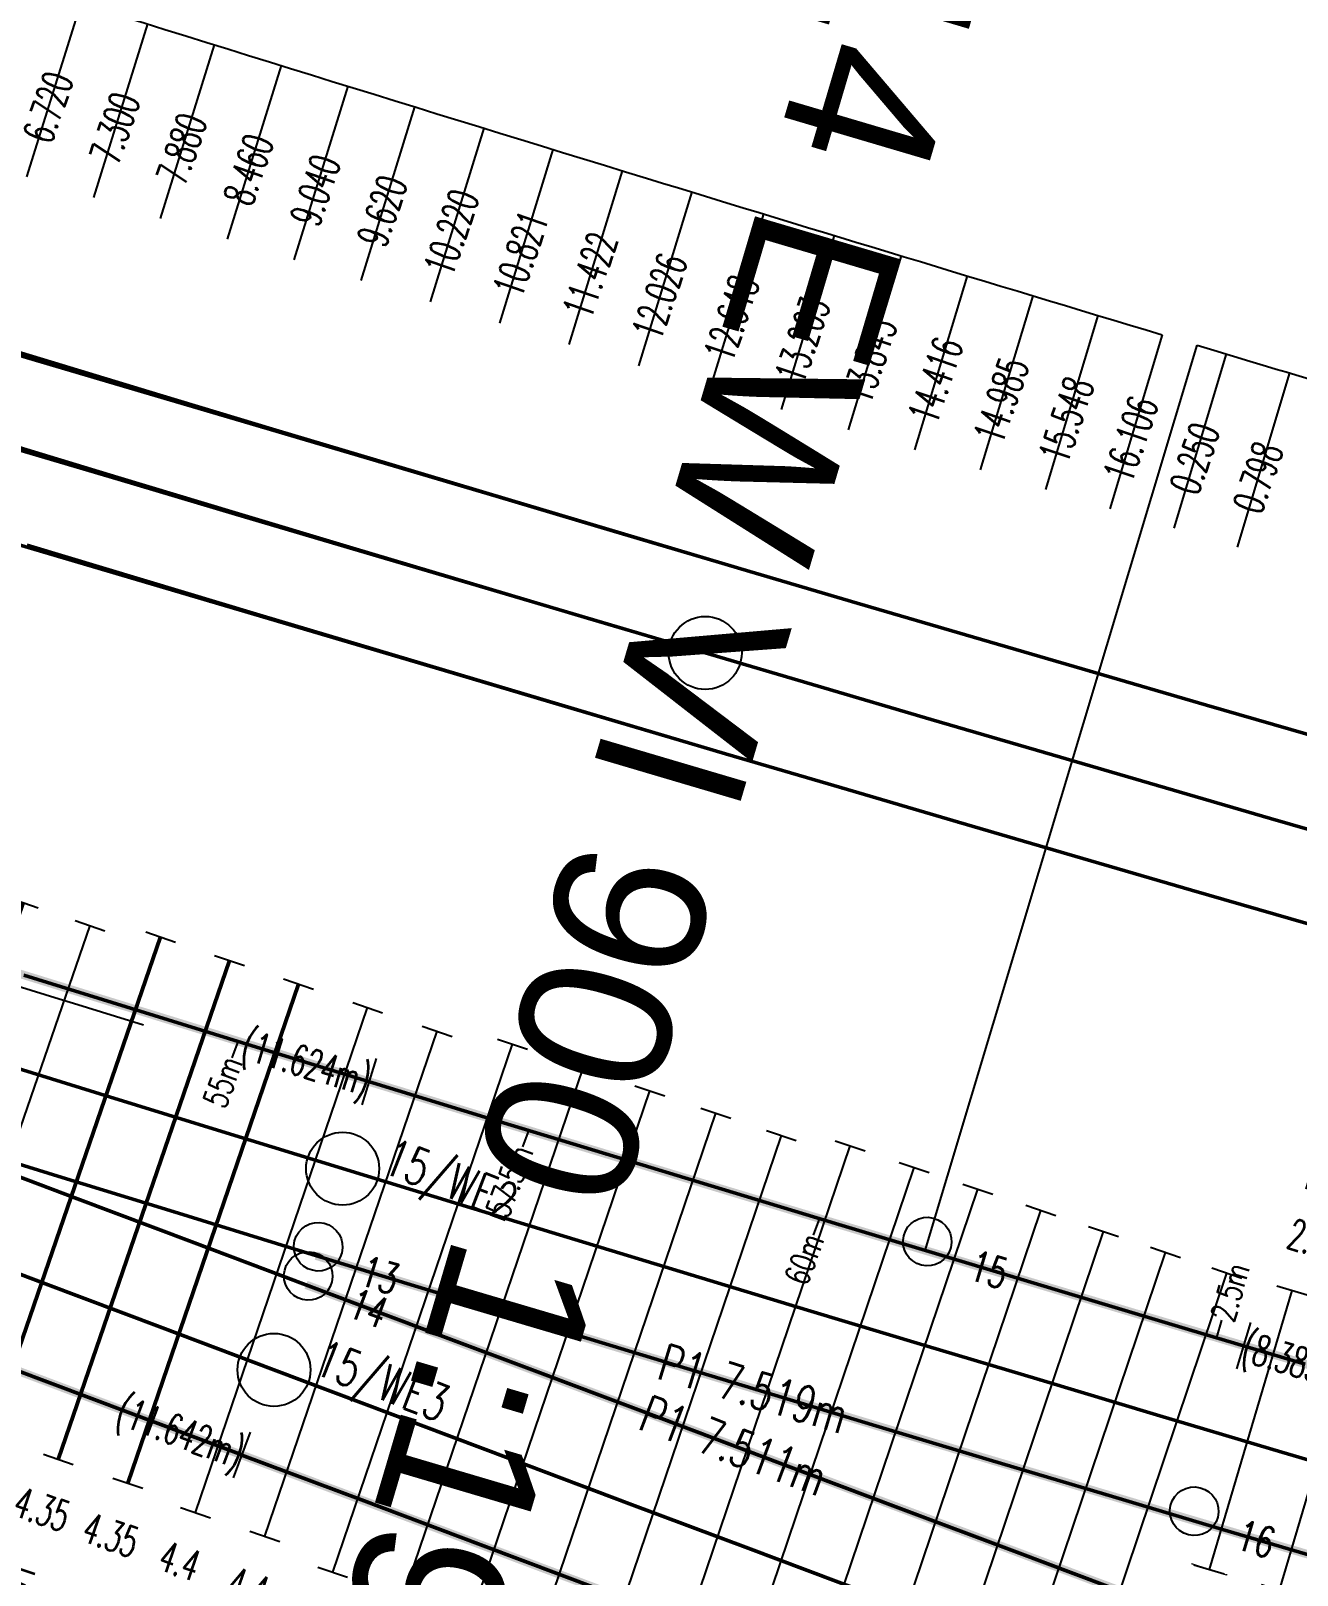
# Model space of a CAD drawing. Header units: millimetres. Extents: x 2688706 to 2690835, y 1254387 to 1255241.
# Drawn here: x 2689272.7 to 2689283.12, y 1254922.53 to 1254935.23 of the extents above; entities that cross this region are included whole.
import ezdxf
from ezdxf.enums import TextEntityAlignment as Align

# ---------------------------------------------------------------- set-up
doc = ezdxf.new("R2010")
doc.units = ezdxf.units.MM
doc.linetypes.add('STRICHPUNKT', pattern=[1, 0.5, -0.25, 0, -0.25])
for name, color, linetype in [('A-GL-0015-_____', 1, 'STRICHPUNKT'), ('A-HS-0015-_____', 1, 'STRICHPUNKT'), ('A-N1-0015-_____', 1, 'STRICHPUNKT'), ('A-SP-0015-_____', 1, 'STRICHPUNKT'), ('BS-TR-B-Gleisstrang-LinieGeometrie', 7, 'Continuous'), ('BS-TR-B-Weiche-Kurzbezeichnung', 7, 'Continuous'), ('BS-TR-B-Weiche-PunktGeometrie', 7, 'Continuous'), ('BS-TR-N-Gleisstrang-LinieGeometrie', 7, 'Continuous'), ('E-HS-0015-_____', 1, 'Continuous'), ('L-GL-0015-_____', 2, 'Continuous'), ('L-HS-0015-_____', 4, 'Continuous'), ('L-N1-0015-_____', 3, 'Continuous'), ('L-ST-0015-_____', 7, 'Continuous'), ('S-ON-0015-_____', 7, 'Continuous'), ('T-DD-0015-_____', 7, 'Continuous'), ('T-MK-0015-_____', 1, 'Continuous'), ('T-SS-0015-_____', 7, 'Continuous'), ('T-ST', 7, 'Continuous'), ('T-WE-0015-_____', 6, 'Continuous')]:
    doc.layers.add(name, color=color, linetype=linetype)
doc.layers.add('L-ST', color=7, linetype='Continuous', plot=False)
doc.layers.add('T-LL-0015-_____', color=2, linetype='Continuous', lineweight=0)
doc.styles.add('R6', font='simplex.shx', dxfattribs={"width": 0.6})
doc.styles.add('R7', font='simplex.shx', dxfattribs={"width": 0.7})
doc.styles.add('Style-Arial', font='arial.ttf')

# ---------------------------------------------------------------- blocks, each defined once
blk = doc.blocks.new('WeiVlpWeiEnd')
at = {"color": 7, "style": 'R7', "width": 0.7}
blk.add_attdef('WEICHENENDE', text='', height=0.3, dxfattribs=at).set_placement((0.3, 0), align=Align.BOTTOM_LEFT)
blk = doc.blocks.new('WeiVlpSchwelleR')
at = {"color": 7}
for p, q in [((-0.4999999999999886, -0.1300000000000048), (-0.4999999999999886, 0.1299999999999719)), ((0.5000000000000153, -0.1300000000000075), (0.5000000000000082, 0.1299999999999692))]:
    blk.add_line(p, q, dxfattribs=at)
at = {"color": 0, "linetype": 'ByBlock', "lineweight": -2}
blk.add_line((0.5000000000000118, -1.201402631621339e-14), (-0.4999999999999868, 4.853087807381139e-15), dxfattribs=at)
at = {"style": 'R6', "width": 0.6}
blk.add_attdef('LAENGE', text='', height=0.25, rotation=90, dxfattribs=at).set_placement((1.229737067022978, 0.007106245459260857, 6e-06), align=Align.MIDDLE)
at = {"style": 'R6', "width": 0.6, "flags": 1}
for tag, p in [('WVP-SKML', (-3, -5.426215032855453e-14, 2e-06)), ('WVP-SKMR', (5, -5.426215032855453e-14, 2e-06))]:
    blk.add_attdef(tag, text='', height=0.25, rotation=180, dxfattribs=at).set_placement(p, align=Align.MIDDLE_CENTER)
for tag, rotation, p in [('VERKLINKS', 180, (-0.8611075787620777, -8.73603956063954e-05, 2e-06)), ('VERKRECHTS', 179.9999999999973, (0.8750000000000082, -5.459328261269093e-14, 2e-06))]:
    blk.add_attdef(tag, text='', height=0.25, rotation=rotation, dxfattribs=at).set_placement(p, align=Align.MIDDLE)
at = {"color": 1, "extrusion": (-1, 1.836970198721029e-16, 1.224646799147353e-16), "style": 'R6', "width": 0.6, "flags": 8}
blk.add_attdef('WVP-ANL', text='', height=0.25, rotation=270, dxfattribs=at).set_placement((1.829950611378862e-14, -6.12323399573665e-17, 0.4999999999999904), align=Align.MIDDLE)
at = {"style": 'R6', "width": 0.6, "flags": 1}
blk.add_attdef('VERSCHIEBUNG', text='', height=0.25, rotation=179.9999999999999, dxfattribs=at).set_placement((1.75503510535756, -5.395683899678261e-14, 2.000000000057511e-06), align=Align.MIDDLE_LEFT)
at = {"color": 1, "extrusion": (1, -1.83697019872103e-16, 3.374459510989179e-32), "style": 'R6', "width": 0.6, "flags": 8}
blk.add_attdef('WVP-ANR', text='', height=0.25, rotation=270, dxfattribs=at).set_placement((-1.90594986648479e-14, -7.137320858570557e-15, 0.5000000000000118), align=Align.MIDDLE)
at = {"style": 'R6', "width": 0.6}
blk.add_attdef('BEZEICHNUNG', text='', height=0.25, rotation=180, dxfattribs=at).set_placement((3.371428571428583, -5.426215032855453e-14, 2.000000000057511e-06), align=Align.MIDDLE_LEFT)
blk = doc.blocks.new('WeiVlpSchwelleL')
at = {"color": 7}
for p, q in [((-0.4999999999999905, -0.1300000000000073), (-0.4999999999999832, 0.1299999999999694)), ((0.5000000000000135, -0.130000000000005), (0.5000000000000135, 0.1299999999999717))]:
    blk.add_line(p, q, dxfattribs=at)
at = {"color": 0, "linetype": 'ByBlock', "lineweight": -2}
blk.add_line((-0.4999999999999868, -1.183033536314004e-14), (0.5000000000000118, 4.669396854307774e-15), dxfattribs=at)
at = {"style": 'R6', "width": 0.6}
blk.add_attdef('LAENGE', text='', height=0.25, rotation=89.99999999999999, dxfattribs=at).set_placement((-1.229737067022953, 0.007106245459261308, 6e-06), align=Align.MIDDLE)
at = {"style": 'R6', "width": 0.6, "flags": 1}
for tag, p in [('WVP-SKML', (-5, 0, 2e-06)), ('WVP-SKMR', (3, 0, 2e-06))]:
    blk.add_attdef(tag, text='', height=0.25, rotation=180, dxfattribs=at).set_placement(p, align=Align.MIDDLE_CENTER)
at = {"style": 'R6', "width": 0.6}
blk.add_attdef('BEZEICHNUNG', text='', height=0.25, rotation=180, dxfattribs=at).set_placement((-2.249999999999987, -5.373479439185756e-14, 2), align=Align.MIDDLE_LEFT)
at = {"style": 'R6', "width": 0.6, "flags": 1}
blk.add_attdef('VERSCHIEBUNG', text='', height=0.25, rotation=180, dxfattribs=at).set_placement((-1.470197398034461, -5.373479439185758e-14, 2), align=Align.MIDDLE_LEFT)
for tag, p in [('VERKLINKS', (-0.8749999999999833, -5.426408495180606e-14, 2e-06)), ('VERKRECHTS', (0.8611075787621026, -8.736039560677224e-05, 2e-06))]:
    blk.add_attdef(tag, text='', height=0.25, rotation=180, dxfattribs=at).set_placement(p, align=Align.MIDDLE)
at = {"color": 1, "extrusion": (-1, -6.123233995736769e-17, 1.224646799147353e-16), "style": 'R6', "width": 0.6, "flags": 8}
blk.add_attdef('WVP-ANL', text='', height=0.25, rotation=270, dxfattribs=at).set_placement((1.179971919316135e-14, -7.187955122291877e-15, 0.4999999999999868), align=Align.MIDDLE)
at = {"color": 1, "extrusion": (1, -1.608122649676636e-16, 1.224646799147353e-16), "style": 'R6', "width": 0.6, "flags": 8}
blk.add_attdef('WVP-ANR', text='', height=0.25, rotation=270, dxfattribs=at).set_placement((-1.65451836612779e-14, -4.265120563609635e-14, 0.50000000000001), align=Align.MIDDLE)
blk = doc.blocks.new('WeiVlpAbstMarkeL')
blk.add_line((0, 0), (-0.1500000000000004, -1.110223024625157e-16))
at = {"style": 'R7', "width": 0.7}
blk.add_attdef('ATTR', text='', height=0.2, dxfattribs=at).set_placement((-0.1500000000000004, -1.110223024625157e-16), align=Align.MIDDLE_RIGHT)
blk = doc.blocks.new('st_Norm_a')
at = {"color": 0, "linetype": 'ByBlock', "lineweight": -2}
blk.add_circle((0, 0, 1), 0.2, dxfattribs=at)
at = {"layer": 'T-ST', "color": 0, "linetype": 'ByBlock', "lineweight": -2, "style": 'R7', "width": 0.7}
blk.add_attdef('WVP-STNR', text='', height=0.25, dxfattribs=at).set_placement((0.55, 0), align=Align.MIDDLE)
blk = doc.blocks.new('st_KlaM_a')
at = {"layer": 'L-ST', "color": 0, "linetype": 'ByBlock', "lineweight": -2}
blk.add_line((0, -0.1999999999999993), (0, 0.1999999999999993), dxfattribs=at)
blk = doc.blocks.new('WeiVlpAbstMarkeR')
blk.add_line((0, 0), (0.1500000000000004, -1.110223024625157e-16))
at = {"style": 'R7', "width": 0.7}
blk.add_attdef('ATTR', text='', height=0.2, dxfattribs=at).set_placement((0.1500000000000004, -1.110223024625157e-16), align=Align.MIDDLE_LEFT)
blk = doc.blocks.new('Weiche-15')
at = {"layer": 'A-GL-0015-_____', "flags": 128}
for points in [[(419.83895, 11.29781, 0.003607865654043509), (432.78582, 12.33291, 0.0005778882366978131), (434.8829730517941, 12.51826663011392, 0.0005640373837236005), (436.9796973297944, 12.7084123597407, 0.0005501865310880182), (439.0759926937243, 12.90323005555154, 0.0005363356787352098), (441.1718597821388, 13.10260263230502, 0.0005224848264887163), (443.2672999924924, 13.30641305438422, 0.000508633974426861), (445.3623154618426, 13.51454433720844, 0.0004947831227551143), (447.4569090472247, 13.72687954839432, 0.0004809322710308942), (449.5510843061102, 13.94330180872595, 0.0004670814196756011), (451.6448454768738, 14.16369429293183, 0.0004532305682466667), (453.7381974592714, 14.38794023027219, 0.0004393797171654458), (455.83114579493, 14.61592290494248, 0.000425528866205388), (457.9236966478476, 14.8475256562992, 0.0004116780155718247), (460.015856784907, 15.08263187891282, 0.0003978271650381603), (462.1076335564003, 15.3211250224532, 0.0003839763143777667), (464.1990348765667, 15.56288859141363, 0.0003701254642280183), (466.2900692041427, 15.80780614467754, 0.0003562746139303033), (468.3807455229255, 16.05576129493524, 0.000342423763905985), (470.4710733223489, 16.30663770795409, 0.0003285729141444139), (472.5610625780725, 16.56031910170869, 0.0003147220642029705), (474.6507237325855, 16.81668924535948, 0.000300871214719114), (476.7400676758116, 17.07563195819287, 0.0002870203650340875), (478.8291057257532, 17.33703110823886, 0.0002731695155693189), (480.9178496091179, 17.6007706109881, 0.0002593186663141821), (483.0063114419746, 17.866734427874, 0.0002454678170420386), (485.0945037104171, 18.13480656467466, 0.0002316169679582705), (487.1824392512395, 18.40487106981224, 0.000217766119052233), (489.2701312326229, 18.67681203255474, 0.0002039152698813173), (491.3575931348325, 18.95051358112658, 0.0001900644212988732), (493.4448387309259, 19.22585988073168, 0.0001762135724302912), (495.5318820674701, 19.50273513149634, 0.0001623627236969281), (497.6187374452692, 19.78102356633557, 0.0001485118746561659), (499.7054194000999, 20.06060944874962, 0.0001346610261611838), (501.7919426834588, 20.34137707055511, 0.0001208101782019989), (503.8783222433009, 20.62321074955477, 0.0001069593294711759), (505.9645732048224, 20.90599482715731, 9.310848082247697e-05), (508.0507108512062, 21.18961366594269, 7.925763224524444e-05), (510.1367506044003, 21.47395164718684, 6.540678372883944e-05), (512.2227, 21.75895, 6.111675872858242e-05), (514.4025847080444, 22.0572749857547, 6.111675872858242e-05)], [(419.91145, 9.54578), (428.2476, 9.630360000000001, 0.006225960442902095), (440.69586, 9.911710000000001)]]:
    blk.add_lwpolyline(points, format="xyb", dxfattribs=at)
at = {"layer": 'A-HS-0015-_____', "flags": 128}
blk.add_lwpolyline([(363.71917, 8.97565, 0.01560596673952086), (419.83895, 11.29781)], format="xyb", dxfattribs=at)
at = {"layer": 'A-N1-0015-_____', "flags": 128}
blk.add_lwpolyline([(363.71917, 8.97565), (419.91145, 9.54578)], dxfattribs=at)
at = {"layer": 'A-SP-0015-_____', "flags": 128}
blk.add_lwpolyline([(419.83895, 11.29781), (391.81536, 9.25952), (419.91145, 9.54578)], dxfattribs=at)
at = {"layer": 'E-HS-0015-_____', "flags": 128}
blk.add_lwpolyline([(410.1605835954777, 11.29792579351249, 0.002151796384180374), (417.8844981862615, 11.80949016851991, 0.002151796384180374)], format="xyb", dxfattribs=at)
at = {"layer": 'L-GL-0015-_____', "lineweight": 70, "const_width": 0.07, "flags": 128}
for points in [[(424.5485231674564, 12.40486162107324, 0.000760682760276793), (427.2760847349842, 12.62188215581204, 0.00151899202084786), (432.7206553971788, 13.08007368657695, 0.0005778882366978685), (434.8160783792172, 13.2652774083366, 0.0002213726297795036), (435.6383876175184, 13.33928205129151, 0.002088862185547946)], [(427.3977477608474, 11.12682420317339, 0.001518876280377457), (432.8509846028209, 11.5857463134231, 0.000577888236697869), (434.9498677243715, 11.77125585189128, 0.0002214802930002519), (435.7739004043367, 11.84541577678645, 0.002088977926238065)], [(419.8933255734192, 10.54978373240294, 0.002088977926238065), (427.3977477608474, 11.12682420317339, 0.002088977926238065)]]:
    blk.add_lwpolyline(points, format="xyb", dxfattribs=at)
blk.add_lwpolyline([(419.9038407637098, 10.29574139868868), (427.4228220703636, 10.37203026572164)], dxfattribs=at)
at = {"layer": 'L-HS-0015-_____', "lineweight": 70, "const_width": 0.07, "flags": 128}
blk.add_lwpolyline([(408.1780549742923, 11.27756294934822, 0.003233817074882811), (419.7845744155159, 12.04583626679289, 0.001328177314789038), (424.5485231674564, 12.40486162107324, 0.001328177314789038)], format="xyb", dxfattribs=at)
at = {"layer": 'L-HS-0015-_____', "flags": 128}
blk.add_lwpolyline([(408.2309136459506, 9.778048667010362, 0.003243974595693131), (419.8933255844832, 10.54978373320716, 0.01560596673952071)], format="xyb", dxfattribs=at)
at = {"layer": 'L-N1-0015-_____', "flags": 128}
blk.add_lwpolyline([(408.2164423991112, 10.17716040447367), (419.9038408499044, 10.29574139956322)], dxfattribs=at)
at = {"layer": 'L-N1-0015-_____', "lineweight": 70, "const_width": 0.07, "flags": 128}
blk.add_lwpolyline([(408.2696587435469, 8.677623135618738), (419.9190591500956, 8.795818600436782), (427.4380405429442, 8.87210746834428)], dxfattribs=at)
at = {"layer": 'T-MK-0015-_____'}
for p, q in [((424.1892538887377, 20.19439574185297), (424.306367295556, 18.69897458045949)), ((424.7306089309804, 20.23695767694581), (424.8486332411076, 18.74160813178286)), ((422.5344095259734, 20.0662962161926), (422.6487384260799, 18.57065959501737)), ((423.0911566716378, 20.10903026360634), (423.2064223742772, 18.61346554825798)), ((423.642443291057, 20.15169084575481), (423.7586366081539, 18.65619791261805)), ((424.5485231674564, 12.40486162107324), (423.9421744827053, 20.17508035640094)), ((420.8318944965119, 19.93779296387008), (420.9433586843257, 18.44194011855574)), ((421.4050256617462, 19.98068588839981), (421.5174542204265, 18.48490521624461)), ((421.9722013031468, 20.02349893257013), (422.0855842117177, 18.52779029916455)), ((419.608720316245, 19.84749363058211), (419.7181263477138, 18.35148884440052)), ((420.2236449391182, 19.89267818503864), (420.3340856646107, 18.39674942799415)), ((417.8233609065603, 19.71872836222126), (417.929762844757, 18.22250691218521)), ((418.4176370614712, 19.76118917282537), (418.5250389525336, 18.26503916905027)), ((419.0118847056291, 19.80404714928851), (419.1202865015838, 18.30796926006155)), ((415.5092736312677, 19.55719067755178), (415.61178179351, 18.06069741773612)), ((416.0828898785524, 19.5966686253466), (416.1863632304721, 18.10024179270743)), ((416.6564805439646, 19.63651653700109), (416.7609190425166, 18.14015675405442)), ((417.2300453888886, 19.6767343959389), (417.3354489906264, 18.18044228517285)), ((414.3619653455925, 19.47934473908006), (414.4625430009507, 17.98272049256972)), ((414.9356320407355, 19.51808271004002), (415.0371749706568, 18.0215236455915))]:
    blk.add_line(p, q, dxfattribs=at)
at = {"layer": 'T-MK-0015-_____', "flags": 128}
for points in [[(423.9421744827053, 20.17508035640094, 0.0007606827602766567), (426.6460962123812, 20.39021996925237, 0.001518992020847874), (432.0434786573898, 20.84444034364731, 0.0005778882366978919), (434.1209231077818, 21.02805507299593, 0.0001276582285199055), (434.5911656542124, 21.0702862294673, 0.0001276582285199055)], [(407.7135926794488, 19.05750141158069, 0.003233817074882756), (419.2195185428401, 19.8191161125344, 0.001243865240838906), (423.642443291057, 20.15169084575486, 0.001243865240838906)]]:
    blk.add_lwpolyline(points, format="xyb", dxfattribs=at)
at = {"layer": 'L-ST-0015-_____', "color": 7}
for p, rotation in [((427.2760847349842, 12.62188215581204), 4.636366851399973), ((419.7845744155159, 12.04583626679289), 4.157635598470189), ((419.9190591500956, 8.795818600436782), 0.5813128061170373)]:
    blk.add_blockref('st_KlaM_a', p, dxfattribs=dict(at, rotation=rotation))
for p, rotation, values in [((424.5485231674564, 12.40486162107324), 4.462031238162514, {'WVP-STNR': '15'}), ((427.3977477608474, 11.12682420317337), 4.636393377099913, {'WVP-STNR': '16'}), ((419.8933255844832, 10.54978373320716), 4.157636446279811, {'WVP-STNR': '13'}), ((419.9038408499044, 10.29574139956322), 0.5813062209894619, {'WVP-STNR': '14'})]:
    blk.add_blockref('st_Norm_a', p, dxfattribs=dict(at, rotation=rotation)).add_auto_attribs(values)
at = {"layer": 'S-ON-0015-_____'}
ref = blk.add_blockref('WeiVlpSchwelleL', (428.1759249564896, 12.04312538406841), dxfattribs=dict(at, xscale=2.4, rotation=274.690492660895))
ref.add_attrib('BEZEICHNUNG', '6041L', dxfattribs={"layer": 'T-SS-0015-_____', "height": 0.25, "rotation": 274.690492660895, "style": 'R6', "width": 0.6}).set_placement((427.9592261590603, 14.68425045327533), align=Align.MIDDLE_LEFT)
ref.add_attrib('LAENGE', '2.4', dxfattribs={"layer": 'T-SS-0015-_____', "height": 0.25, "rotation": 4.690492660894965, "style": 'R6', "oblique": 359.9999999999999, "width": 0.6}).set_placement((428.0471064779547, 13.68808980454257), align=Align.MIDDLE)
ref.add_attrib('WVP-SKML', '3.586', dxfattribs={"layer": 'T-MK-0015-_____', "height": 0.25, "rotation": 94.69049266089502, "style": 'R6', "width": 0.6}).set_placement((427.5590414553176, 19.56170185543866), align=Align.MIDDLE_CENTER)
ref.add_attrib('WVP-ANR', 'Z', dxfattribs={"layer": 'T-SS-0015-_____', "color": 1, "extrusion": (0.08177313110535894, -0.9966509695120082, 2.939152317953649e-16), "height": 0.3, "rotation": 270, "style": 'R6', "width": 0.6}).set_placement((427.726754800536, -7.115832796482108e-15, 24.21049345763893), align=Align.MIDDLE)
for p, xscale, rotation in [((426.50510737007, 10.70825430976424), 4.799999999999998, 272.5794896074056), ((427.0385627255209, 10.73236616692611), 4.799999999999998, 272.5964561166841), ((425.9671493974929, 10.68409923605691), 4.8, 272.5623796259504)]:
    blk.add_blockref('WeiVlpSchwelleR', p, dxfattribs=dict(at, xscale=xscale, rotation=rotation))
ref = blk.add_blockref('WeiVlpSchwelleL', (427.5779845095284, 11.994266268071), dxfattribs=dict(at, xscale=2.4, rotation=274.6522955769827))
ref.add_attrib('BEZEICHNUNG', '6041L', dxfattribs={"layer": 'T-SS-0015-_____', "height": 0.25, "rotation": 274.6522955769827, "style": 'R6', "width": 0.6}).set_placement((427.3630465054483, 14.63553521583116), align=Align.MIDDLE_LEFT)
ref.add_attrib('LAENGE', '2.4', dxfattribs={"layer": 'T-SS-0015-_____', "height": 0.25, "rotation": 4.652295576982604, "style": 'R6', "oblique": 359.9999999999999, "width": 0.6}).set_placement((427.4502626995448, 13.63931620174841), align=Align.MIDDLE)
ref.add_attrib('WVP-SKML', '2.986', dxfattribs={"layer": 'T-MK-0015-_____', "height": 0.25, "rotation": 94.65229557698262, "style": 'R6', "width": 0.6}).set_placement((426.9661135159426, 19.51325232318968), align=Align.MIDDLE_CENTER)
ref.add_attrib('WVP-ANR', 'Z', dxfattribs={"layer": 'T-SS-0015-_____', "color": 1, "extrusion": (0.08110868078494066, -0.996705263305721, 2.939152317953649e-16), "height": 0.3, "rotation": 270, "style": 'R6', "width": 0.6}).set_placement((427.1420667482856, -7.032080028692372e-15, 23.92553793737502), align=Align.MIDDLE)
ref = blk.add_blockref('WeiVlpSchwelleR', (424.3237608496495, 10.6113057395446), dxfattribs=dict(at, xscale=4.8, rotation=272.5101091053577))
ref.add_attrib('WVP-SKML', '16.106', dxfattribs={"layer": 'T-MK-0015-_____', "height": 0.25, "rotation": 92.51010910535769, "style": 'R6', "width": 0.6}).set_placement((423.7121592813152, 19.25439508587275), align=Align.MIDDLE_CENTER)
ref = blk.add_blockref('WeiVlpSchwelleR', (424.8767260425591, 10.63563150826189), dxfattribs=dict(at, xscale=4.8, rotation=272.5276973221374))
ref.add_attrib('WVP-SKML', '0.250', dxfattribs={"layer": 'T-MK-0015-_____', "height": 0.25, "rotation": 92.52769732213739, "style": 'R6', "width": 0.6}).set_placement((424.2595219328286, 19.29714304501688), align=Align.MIDDLE_CENTER)
ref = blk.add_blockref('WeiVlpSchwelleR', (425.4241891679332, 10.65988277719862), dxfattribs=dict(at, xscale=4.800000000000001, rotation=272.5451102622753))
ref.add_attrib('WVP-SKML', '0.798', dxfattribs={"layer": 'T-MK-0015-_____', "height": 0.25, "rotation": 92.54511026227536, "style": 'R6', "width": 0.6}).set_placement((424.8014235170567, 19.33974794984804), align=Align.MIDDLE_CENTER)
ref = blk.add_blockref('WeiVlpSchwelleR', (422.634848406362, 10.5380609476772), dxfattribs=dict(at, xscale=4.6, rotation=272.4563865568572))
ref.add_attrib('WVP-SKML', '14.416', dxfattribs={"layer": 'T-MK-0015-_____', "height": 0.25, "rotation": 92.45638655685725, "style": 'R6', "width": 0.6}).set_placement((422.0402310482894, 19.12607375252678), align=Align.MIDDLE_CENTER)
ref = blk.add_blockref('WeiVlpSchwelleR', (423.203321714368, 10.56253737297743), dxfattribs=dict(at, xscale=4.6, rotation=272.4744699425148))
ref.add_attrib('WVP-SKML', '14.985', dxfattribs={"layer": 'T-MK-0015-_____', "height": 0.25, "rotation": 92.4744699425148, "style": 'R6', "width": 0.6}).set_placement((422.6030068660373, 19.16891424348747), align=Align.MIDDLE_CENTER)
ref = blk.add_blockref('WeiVlpSchwelleR', (423.766292472506, 10.58695402505123), dxfattribs=dict(at, xscale=4.8, rotation=272.4923772937767))
ref.add_attrib('WVP-SKML', '15.548', dxfattribs={"layer": 'T-MK-0015-_____', "height": 0.25, "rotation": 92.4923772937767, "style": 'R6', "width": 0.6}).set_placement((423.1603160932215, 19.21169143439732), align=Align.MIDDLE_CENTER)
ref = blk.add_blockref('WeiVlpSchwelleR', (420.8669374078794, 10.46308961387558), dxfattribs=dict(at, xscale=4.6, rotation=272.4003810101283))
ref.add_attrib('WVP-SKML', '12.648', dxfattribs={"layer": 'T-MK-0015-_____', "height": 0.25, "rotation": 92.40038101012836, "style": 'R6', "width": 0.6}).set_placement((420.2899093744138, 18.99512093081195), align=Align.MIDDLE_CENTER)
ref = blk.add_blockref('WeiVlpSchwelleR', (421.4818930167768, 10.48897098870998), dxfattribs=dict(at, xscale=4.6, rotation=272.4196724789044))
ref.add_attrib('WVP-SKML', '13.263', dxfattribs={"layer": 'T-MK-0015-_____', "height": 0.25, "rotation": 92.41967247890437, "style": 'R6', "width": 0.6}).set_placement((420.8987730092002, 19.04028125668148), align=Align.MIDDLE_CENTER)
ref = blk.add_blockref('WeiVlpSchwelleR', (422.0613719271918, 10.5135512546351), dxfattribs=dict(at, xscale=4.6, rotation=272.4381378426622))
ref.add_attrib('WVP-SKML', '13.843', dxfattribs={"layer": 'T-MK-0015-_____', "height": 0.25, "rotation": 92.43813784266219, "style": 'R6', "width": 0.6}).set_placement((421.4724827969544, 19.08321748510669), align=Align.MIDDLE_CENTER)
ref = blk.add_blockref('WeiVlpSchwelleR', (419.6420976215924, 10.41216179879463), dxfattribs=dict(at, xscale=4.4, rotation=272.3695437091267))
ref.add_attrib('LAENGE', '4.4', dxfattribs={"layer": 'T-SS-0015-_____', "height": 0.25, "rotation": 2.369543709126675, "style": 'R6', "oblique": 359.9999999999999, "width": 0.6}).set_placement((419.7564299184342, 7.795168175864259), align=Align.MIDDLE)
ref.add_attrib('WVP-SKML', '11.422', dxfattribs={"layer": 'T-MK-0015-_____', "height": 0.25, "rotation": 92.36954370912669, "style": 'R6', "width": 0.6}).set_placement((419.0769257832019, 18.90640041575233), align=Align.MIDDLE_CENTER)
ref = blk.add_blockref('WeiVlpSchwelleR', (420.2449787365731, 10.43713472856689), dxfattribs=dict(at, xscale=4.4, rotation=272.3712025391939))
ref.add_attrib('LAENGE', '4.4', dxfattribs={"layer": 'T-SS-0015-_____', "height": 0.25, "rotation": 2.371202539193891, "style": 'R6', "width": 0.6}).set_placement((420.3602230383073, 7.801298029158223), align=Align.MIDDLE)
ref.add_attrib('WVP-SKML', '12.026', dxfattribs={"layer": 'T-MK-0015-_____', "height": 0.25, "rotation": 92.37120253919392, "style": 'R6', "width": 0.6}).set_placement((419.6743639351263, 18.94989075887315), align=Align.MIDDLE_CENTER)
at = {"layer": 'S-ON-0015-_____', "color": 6, "lineweight": 50}
ref = blk.add_blockref('WeiVlpSchwelleR', (417.8365881843657, 10.37373616833407), dxfattribs=dict(at, xscale=4.329999999999998, rotation=272.2060780107318))
ref.add_attrib('WVP-SKML', '9.620', dxfattribs={"layer": 'T-MK-0015-_____', "height": 0.25, "rotation": 92.20607801073179, "style": 'R6', "width": 0.6}).set_placement((417.2932875499313, 18.77895912947927), align=Align.MIDDLE_CENTER)
ref = blk.add_blockref('WeiVlpSchwelleR', (418.4376847632902, 10.38798206873015), dxfattribs=dict(at, xscale=4.35, rotation=272.2616031536541))
ref.add_attrib('BEZEICHNUNG', 'L6892', dxfattribs={"layer": 'T-SS-0015-_____', "height": 0.25, "rotation": 272.2616031536541, "style": 'R6', "width": 0.6}).set_placement((418.5603126567964, 7.282923021671992), align=Align.MIDDLE_LEFT)
ref.add_attrib('LAENGE', '4.35', dxfattribs={"layer": 'T-SS-0015-_____', "height": 0.25, "rotation": 2.261603153654066, "style": 'R6', "width": 0.6}).set_placement((418.5465061365689, 7.782777586274617), align=Align.MIDDLE)
ref.add_attrib('WVP-SKML', '10.220', dxfattribs={"layer": 'T-MK-0015-_____', "height": 0.25, "rotation": 92.26160315365408, "style": 'R6', "width": 0.6}).set_placement((417.8872020694783, 18.82099549219963), align=Align.MIDDLE_CENTER)
ref = blk.add_blockref('WeiVlpSchwelleR', (419.0393813517764, 10.41246108812234), dxfattribs=dict(at, xscale=4.35, rotation=272.3160856758569))
ref.add_attrib('LAENGE', '4.35', dxfattribs={"layer": 'T-SS-0015-_____', "height": 0.25, "rotation": 2.316085675856927, "style": 'R6', "oblique": 359.9999999999999, "width": 0.6}).set_placement((419.1514762394733, 7.788972638750339), align=Align.MIDDLE)
ref.add_attrib('WVP-SKML', '10.821', dxfattribs={"layer": 'T-MK-0015-_____', "height": 0.25, "rotation": 92.31608567585694, "style": 'R6', "width": 0.6}).set_placement((418.4820781961086, 18.86349917056031), align=Align.MIDDLE_CENTER)
ref = blk.add_blockref('WeiVlpSchwelleR', (416.0993031915273, 10.28962627407123), dxfattribs=dict(at, xscale=4.16, rotation=272.2036361698007))
ref.add_attrib('WVP-SKML', '7.880', dxfattribs={"layer": 'T-MK-0015-_____', "height": 0.25, "rotation": 92.20363616980069, "style": 'R6', "width": 0.6}).set_placement((415.5707785286131, 18.65929472166238), align=Align.MIDDLE_CENTER)
ref = blk.add_blockref('WeiVlpSchwelleR', (416.6786036698889, 10.31248001755588), dxfattribs=dict(at, xscale=4.16, rotation=272.204252851064))
ref.add_attrib('WVP-SKML', '8.460', dxfattribs={"layer": 'T-MK-0015-_____', "height": 0.25, "rotation": 92.20425285106404, "style": 'R6', "width": 0.6}).set_placement((416.1449738897042, 18.6988125257631), align=Align.MIDDLE_CENTER)
at = {"layer": 'S-ON-0015-_____'}
ref = blk.add_blockref('WeiVlpSchwelleR', (417.2586607001998, 10.31553516721635), dxfattribs=dict(at, xscale=4.2, rotation=272.2050675969747))
ref.add_attrib('WVP-SKML', '9.040', dxfattribs={"layer": 'T-MK-0015-_____', "height": 0.25, "rotation": 92.20506759697473, "style": 'R6', "width": 0.6}).set_placement((416.7191436430958, 18.73870066723309), align=Align.MIDDLE_CENTER)
at = {"layer": 'S-ON-0015-_____', "color": 6, "lineweight": 50}
ref = blk.add_blockref('WeiVlpSchwelleR', (414.9402793949887, 10.25447121860948), dxfattribs=dict(at, xscale=4.14, rotation=272.2030063874595))
ref.add_attrib('WVP-SKML', '6.720', dxfattribs={"layer": 'T-MK-0015-_____', "height": 0.25, "rotation": 92.20300638745944, "style": 'R6', "width": 0.6}).set_placement((414.4223119388075, 18.58137019117385), align=Align.MIDDLE_CENTER)
ref = blk.add_blockref('WeiVlpSchwelleR', (415.5197976410199, 10.27195543914873), dxfattribs=dict(at, xscale=4.149999999999998, rotation=272.2032199108476))
ref.add_attrib('WVP-SKML', '7.300', dxfattribs={"layer": 'T-MK-0015-_____', "height": 0.25, "rotation": 92.20321991084761, "style": 'R6', "width": 0.6}).set_placement((414.9965577986883, 18.62014727137091), align=Align.MIDDLE_CENTER)
at = {"layer": 'T-DD-0015-_____'}
for name, p, rotation, values in [('WeiVlpAbstMarkeR', (427.0446593643843, 12.60314433616736), 94.81630726999273, {'ATTR': '2.5m'}), ('WeiVlpAbstMarkeL', (423.6436302428806, 12.33821811966982), 90.58131, {'ATTR': '60m'}), ('WeiVlpAbstMarkeL', (421.1507488441549, 12.14970205564043), 90.58131, {'ATTR': '57.5m'}), ('WeiVlpAbstMarkeL', (418.65735297661, 11.96811714988678), 90.58131, {'ATTR': '55m'})]:
    blk.add_blockref(name, p, dxfattribs=dict(at, rotation=rotation)).add_auto_attribs(values)
at = {"layer": 'T-WE-0015-_____'}
for p, values in [((419.83895, 11.29781), {'WEICHENENDE': '15/WE2'}), ((419.91145, 9.54578), {'WEICHENENDE': '15/WE3'})]:
    blk.add_blockref('WeiVlpWeiEnd', p, dxfattribs=at).add_auto_attribs(values)
at = {"layer": 'T-LL-0015-_____', "color": 1, "style": 'R6', "width": 0.6}
blk.add_text('(8.385m)', height=0.25, rotation=4.636366851399973, dxfattribs=at).set_placement((427.2760847349842, 12.62188215581204), align=Align.MIDDLE_LEFT)
for s, rotation, p in [('(11.624m)', 4.157635598470189, (419.7845744155159, 12.04583626679289)), ('(11.642m)', 0.5813128061170373, (419.9190591500956, 8.795818600436782))]:
    blk.add_text(s, height=0.25, rotation=rotation, dxfattribs=at).set_placement(p, align=Align.MIDDLE_RIGHT)
at = {"layer": 'T-LL-0015-_____', "style": 'R7', "width": 0.7}
for s, rotation, p in [('P1 7.519m', 4.397014487961077, (423.6461393795355, 10.83046568163877)), ('P1 7.511m', 0.5813128061170774, (423.6633314170367, 10.33388583220516))]:
    blk.add_text(s, height=0.3, rotation=rotation, dxfattribs=at).set_placement(p, align=Align.MIDDLE_CENTER)

msp = doc.modelspace()

# ---------------------------------------------------------------- linework, layer by layer
at = {"layer": 'BS-TR-B-Gleisstrang-LinieGeometrie', "lineweight": 50}
for points in [[(2689259.9370874, 1254935.74346329, 454.127148684938), (2689260.89781345, 1254935.4368742, 454.134238531714), (2689261.85889546, 1254935.1314028, 454.141328378489), (2689262.82033214, 1254934.82704951, 454.1484182252649), (2689263.78212218, 1254934.52381472, 454.15550807204), (2689264.74426427, 1254934.22169885, 454.162597918816), (2689265.70675713, 1254933.92070231, 454.169687765591), (2689266.66959944, 1254933.62082551, 454.176777612366), (2689267.6327899, 1254933.32206885, 454.183867459142), (2689268.59632722, 1254933.02443274, 454.190957305917), (2689269.56021008, 1254932.72791758, 454.1980471526931), (2689270.52443719, 1254932.43252376, 454.205136999468), (2689271.48900723, 1254932.1382517, 454.212226846244), (2689272.4539189, 1254931.84510179, 454.219316693019), (2689273.41917091, 1254931.55307442, 454.226406539795), (2689274.38476193, 1254931.26216999, 454.23349638657), (2689275.35069067, 1254930.9723889, 454.2405862333461), (2689276.31695582, 1254930.68373153, 454.247676080121), (2689277.28355607, 1254930.39619828, 454.254765926897), (2689278.25049011, 1254930.10978953, 454.261855773672)], [(2689278.25044, 1254930.10962, 454.26185), (2689277.28467633, 1254930.39517701, 454.254815004513), (2689276.31892483, 1254930.68077516, 454.247870371212), (2689275.35318549, 1254930.96641443, 454.241016099931), (2689274.38745832, 1254931.25209484, 454.234252190504), (2689273.42174331, 1254931.53781638, 454.22757864277), (2689272.45604048, 1254931.82357905, 454.220995456564), (2689271.49034982, 1254932.10938286, 454.2145026317299), (2689270.52467133, 1254932.39522779, 454.208100168109), (2689269.55900502, 1254932.68111385, 454.201788065549), (2689268.59335088, 1254932.96704104, 454.195566323895), (2689267.62770893, 1254933.25300936, 454.189434942998), (2689266.66207915, 1254933.53901881, 454.1833939227089), (2689265.69646156, 1254933.82506938, 454.177443262883), (2689264.73085615, 1254934.11116108, 454.171582963378), (2689263.76526293, 1254934.39729391, 454.165813024049), (2689262.79968189, 1254934.68346786, 454.160133444759), (2689261.83411305, 1254934.96968294, 454.154544225369), (2689260.86855639, 1254935.25593915, 454.149045365745), (2689259.90301193, 1254935.54223647, 454.143636865755)], [(2689259.96613521, 1254930.71085288, 454.46115771747), (2689260.91994039, 1254930.40024934, 454.468100265119), (2689261.87409117, 1254930.09070906, 454.475042812767), (2689262.82858635, 1254929.78223244, 454.481985360415), (2689263.78342476, 1254929.47481985, 454.488927908063), (2689264.7386052, 1254929.16847167, 454.495870455711), (2689265.6941265, 1254928.8631883, 454.502813003359), (2689266.64998746, 1254928.55897009, 454.509755551007), (2689267.60618689, 1254928.25581745, 454.516698098656), (2689268.56272361, 1254927.95373073, 454.523640646304), (2689269.51959644, 1254927.65271032, 454.5305831939521), (2689270.47680417, 1254927.35275658, 454.5375257416001), (2689271.43434563, 1254927.05386991, 454.544468289248), (2689272.39221961, 1254926.75605065, 454.551410836896), (2689273.35042495, 1254926.45929919, 454.558353384544), (2689274.30896043, 1254926.16361589, 454.565295932192), (2689275.26782487, 1254925.86900111, 454.572238479841)], [(2689278.25049011, 1254930.10978953, 454.261855773672), (2689279.18011675, 1254929.83558425, 454.268669774008), (2689280.11004936, 1254929.56241837, 454.275483774344), (2689281.04028675, 1254929.29029224, 454.2822977746799), (2689281.97082777, 1254929.0192062, 454.289111775016), (2689282.90167126, 1254928.74916059, 454.295925775352), (2689283.83281606, 1254928.48015573, 454.302739775688), (2689284.76426099, 1254928.21219198, 454.309553776024), (2689285.6960049, 1254927.94526966, 454.3163677763599), (2689286.62804662, 1254927.67938911, 454.323181776697), (2689287.56038499, 1254927.41455065, 454.329995777033), (2689288.49301884, 1254927.15075463, 454.336809777369), (2689289.425947, 1254926.88800137, 454.343623777705), (2689290.35916832, 1254926.6262912, 454.350437778041)], [(2689260.61588141, 1254929.51438081, 454.538098493499), (2689261.55503071, 1254929.161024, 454.548494610504), (2689262.49418001, 1254928.80766719, 454.558973270611), (2689263.43332931, 1254928.45431038, 454.569534474036), (2689264.37247862, 1254928.10095358, 454.580178220992), (2689265.31162792, 1254927.74759677, 454.5909045116929), (2689266.25077722, 1254927.39423996, 454.6017133463581), (2689267.18992653, 1254927.04088315, 454.612604725209), (2689268.12907583, 1254926.68752634, 454.623578648463), (2689269.06822513, 1254926.33416953, 454.634635116345), (2689270.00737443, 1254925.98081272, 454.645774129079), (2689270.94652374, 1254925.62745591, 454.656995686891), (2689271.88567304, 1254925.2740991, 454.66829979001), (2689272.82482234, 1254924.92074229, 454.679686438663), (2689273.76397164, 1254924.56738548, 454.691155633083), (2689274.70312095, 1254924.21402867, 454.702707373502)], [(2689275.26782487, 1254925.86900111, 454.572238479841), (2689276.22312793, 1254925.57664309, 454.579152882898), (2689277.17875493, 1254925.28534568, 454.586067285954), (2689278.13470469, 1254924.99510923, 454.592981689011), (2689279.09097604, 1254924.70593411, 454.599896092068), (2689280.0475678, 1254924.41782066, 454.606810495125), (2689281.00447879, 1254924.13076926, 454.613724898182), (2689281.96170782, 1254923.84478023, 454.620639301239), (2689282.91925372, 1254923.55985395, 454.627553704296), (2689283.87711532, 1254923.27599076, 454.634457702946)], [(2689274.70311217, 1254924.21400918, 454.70271), (2689275.67836215, 1254923.84716578, 454.714793426588), (2689276.65361213, 1254923.48032237, 454.726965861967), (2689277.62886211, 1254923.11347896, 454.739227306403), (2689278.60411209, 1254922.74663556, 454.7515777601629), (2689279.57936207, 1254922.37979215, 454.7640172235201), (2689280.55461205, 1254922.01294874, 454.776545696746), (2689281.52986203, 1254921.64610534, 454.789163180115), (2689282.50511201, 1254921.27926193, 454.801869673902), (2689282.5051, 1254921.27923, 454.80187), (2689283.47659605, 1254920.91494949, 454.814602870335), (2689284.44884592, 1254920.5526857, 454.827204100322), (2689285.42184544, 1254920.19244021, 454.839576236873), (2689286.3955904, 1254919.83421456, 454.851719281798), (2689287.37007661, 1254919.47801029, 454.863633236871), (2689288.34529989, 1254919.12382894, 454.875318103836), (2689289.32125602, 1254918.77167203, 454.8867738844), (2689290.29794081, 1254918.42154108, 454.89800058024), (2689291.27535006, 1254918.0734376, 454.908998192997), (2689292.25347954, 1254917.72736308, 454.919766724279), (2689293.23232506, 1254917.38331901, 454.93030617566), (2689294.2118824, 1254917.04130689, 454.940616548683)]]:
    msp.add_polyline3d(points, dxfattribs=at)
at = {"layer": 'BS-TR-B-Weiche-PunktGeometrie', "lineweight": 25}
for centre in [(2689278.25044, 1254930.10962, 454.261855773672), (2689275.2678, 1254925.86892, 454.572238479841), (2689274.70312, 1254924.21403, 454.702710026786)]:
    msp.add_circle(centre, 0.3, dxfattribs=at)
at = {"layer": 'BS-TR-N-Gleisstrang-LinieGeometrie', "color": 1, "lineweight": 50, "true_color": 0xff0000}
for points in [[(2689278.46240187, 1254930.82653852, 454.202042308187), (2689277.49666869, 1254931.11208631, 454.195007258955), (2689276.53094766, 1254931.39767525, 454.188062574247), (2689275.56523881, 1254931.68330532, 454.181208253895), (2689274.59954212, 1254931.96897654, 454.174444297736), (2689273.6338576, 1254932.25468889, 454.167770705605), (2689272.66818526, 1254932.54044238, 454.161187477339), (2689271.70252509, 1254932.826237, 454.154694612782), (2689270.73687709, 1254933.11207277, 454.148292111776), (2689269.77124127, 1254933.39794967, 454.141979974166), (2689268.80561764, 1254933.6838677, 454.1357581998), (2689267.84000618, 1254933.96982687, 454.129626788528), (2689266.8744069, 1254934.25582718, 454.1235857402), (2689265.90881981, 1254934.54186862, 454.117635054673), (2689264.94324491, 1254934.82795119, 454.111774731802), (2689263.97768219, 1254935.1140749, 454.106004771444), (2689263.01213167, 1254935.40023974, 454.100325173463), (2689262.04659333, 1254935.68644571, 454.094735937717), (2689261.08106719, 1254935.97269282, 454.089237064076), (2689260.11555325, 1254936.25898105, 454.083828552404)], [(2689263.27511368, 1254935.46728768, 454.09028925897), (2689264.22688171, 1254935.16749416, 454.097310650543), (2689265.17899444, 1254934.86879719, 454.104332042116), (2689266.13145062, 1254934.57119717, 454.111353433689), (2689267.08424897, 1254934.27469448, 454.118374825262), (2689268.03738823, 1254933.97928953, 454.125396216835), (2689268.99086714, 1254933.68498271, 454.132417608408), (2689269.94468442, 1254933.3917744, 454.139438999981), (2689270.89883883, 1254933.09966499, 454.1464603915541), (2689271.85332909, 1254932.80865488, 454.153481783127), (2689272.80815393, 1254932.51874444, 454.1605031747), (2689273.76331208, 1254932.22993407, 454.167524566273), (2689274.71880229, 1254931.94222414, 454.174545957846), (2689275.67462328, 1254931.65561504, 454.181567349419), (2689276.63077378, 1254931.37010715, 454.188588740992), (2689277.58725252, 1254931.08570084, 454.195610132565), (2689278.54405824, 1254930.8023965, 454.202631524138), (2689279.50118967, 1254930.5201945, 454.209652915711), (2689280.45864553, 1254930.23909522, 454.216674307284), (2689281.41642456, 1254929.95909902, 454.2236956988569), (2689282.37452548, 1254929.68020628, 454.23071709043), (2689283.33294702, 1254929.40241737, 454.237738482003)], [(2689278.03847813, 1254929.39270148, 454.321657691813), (2689277.07268397, 1254929.67826767, 454.314622750055), (2689276.10690197, 1254929.96387499, 454.307678168149), (2689275.14113214, 1254930.24952344, 454.300823945925), (2689274.17537448, 1254930.53521301, 454.29406008322), (2689273.20962898, 1254930.82094371, 454.28738657987), (2689272.24389565, 1254931.10671554, 454.2808034357141), (2689271.27817449, 1254931.39252849, 454.274310650592), (2689270.3124655, 1254931.67838256, 454.267908224348), (2689269.34676868, 1254931.96427776, 454.261596156827), (2689268.38108404, 1254932.25021409, 454.255374447877), (2689267.41541158, 1254932.53619153, 454.249243097348), (2689266.4497513, 1254932.8222101, 454.24320210509), (2689265.4841032, 1254933.10826979, 454.237251470961), (2689264.51846728, 1254933.39437061, 454.231391194814), (2689263.55284355, 1254933.68051254, 454.225621276508), (2689262.587232, 1254933.96669559, 454.219941715905), (2689261.62163264, 1254934.25291977, 454.214352512866), (2689260.65604547, 1254934.53918506, 454.208853667257), (2689259.69047049, 1254934.82549147, 454.203445178946)], [(2689272.67378584, 1254930.99720394, 454.282347095106), (2689273.63001415, 1254930.70844388, 454.289363554712), (2689274.58657422, 1254930.42078469, 454.296380014318), (2689275.54346476, 1254930.13422675, 454.303396473924), (2689276.50068452, 1254929.84877044, 454.310412933531), (2689277.45823222, 1254929.56441614, 454.317429393137), (2689278.41610659, 1254929.28116422, 454.324445852743), (2689279.37430637, 1254928.99901506, 454.331462312349), (2689280.33283028, 1254928.71796903, 454.338478771955), (2689281.29167707, 1254928.43802652, 454.345495231562), (2689282.25084544, 1254928.15918788, 454.352511691168), (2689283.21033415, 1254927.88145348, 454.359528150774)], [(2689259.94010777, 1254930.56773566, 454.471948312137), (2689260.87925707, 1254930.21437885, 454.482261202814), (2689261.81840638, 1254929.86102204, 454.492656771918), (2689262.75755568, 1254929.50766524, 454.503135019665), (2689263.69670498, 1254929.15430843, 454.513695946265), (2689264.63585428, 1254928.80095162, 454.524339551935), (2689265.57500359, 1254928.44759481, 454.535065836891), (2689266.51415289, 1254928.094238, 454.545874801351), (2689267.45330219, 1254927.74088119, 454.5567664455371), (2689268.39245149, 1254927.38752438, 454.5677407696691), (2689269.3316008, 1254927.03416757, 454.578797773971), (2689270.2707501, 1254926.68081076, 454.589937458668), (2689271.2098994, 1254926.32745395, 454.601159823988), (2689272.14904871, 1254925.97409714, 454.612464870158), (2689273.08819801, 1254925.62074033, 454.623852597409), (2689274.02734731, 1254925.26738352, 454.635323005973), (2689274.96649661, 1254924.91402671, 454.646876096084)], [(2689260.35250574, 1254928.81438277, 454.5939485602279), (2689261.29165504, 1254928.46102596, 454.604344129332), (2689262.23080434, 1254928.10766915, 454.614822377079), (2689263.16995365, 1254927.75431234, 454.625383303679), (2689264.10910295, 1254927.40095553, 454.636026909349), (2689265.04825225, 1254927.04759872, 454.6467531943049), (2689265.98740156, 1254926.69424192, 454.657562158765), (2689266.92655086, 1254926.34088511, 454.668453802951), (2689267.86570016, 1254925.9875283, 454.679428127082), (2689268.80484946, 1254925.63417149, 454.6904851313849), (2689269.74399877, 1254925.28081468, 454.701624816082), (2689270.68314807, 1254924.92745787, 454.712847181401), (2689271.62229737, 1254924.57410106, 454.724152227572), (2689272.56144667, 1254924.22074425, 454.735539954823), (2689273.50059598, 1254923.86738744, 454.747010363387), (2689274.43974528, 1254923.51403063, 454.758563453498)], [(2689272.64623669, 1254927.46033996, 454.495817126566), (2689273.6028186, 1254927.16413508, 454.502753097993), (2689274.55972977, 1254926.86899566, 454.50968906942), (2689275.51696903, 1254926.57492205, 454.516625040847), (2689276.47453517, 1254926.28191462, 454.523561012274), (2689277.43242702, 1254925.98997373, 454.530496983701), (2689278.39064338, 1254925.69909975, 454.537432955128), (2689279.34918307, 1254925.40929303, 454.544368926555), (2689280.30804491, 1254925.12055394, 454.551304897982), (2689281.26722769, 1254924.83288283, 454.5582402801249), (2689282.22673023, 1254924.54628006, 454.565151846282), (2689283.18655134, 1254924.26074599, 454.572027596093)], [(2689271.96971362, 1254926.10403955, 454.605788691145), (2689272.92580343, 1254925.80769074, 454.61271046383), (2689273.88222196, 1254925.51240454, 454.619632236515), (2689274.83896802, 1254925.2181813, 454.6265540092), (2689275.79604044, 1254924.9250214, 454.633475781884), (2689276.75343802, 1254924.63292519, 454.640397554569), (2689277.7111596, 1254924.34189303, 454.647319327254), (2689278.66920399, 1254924.05192528, 454.654241099939), (2689279.62757, 1254923.7630223, 454.661162872623), (2689280.58625645, 1254923.47518445, 454.668084645308), (2689281.54526216, 1254923.18841208, 454.675006417993), (2689282.50458594, 1254922.90270555, 454.681928190678), (2689283.46422661, 1254922.6180652, 454.688849963362)], [(2689274.96642508, 1254924.91403083, 454.646866321293), (2689275.94117925, 1254924.54733676, 454.658910691976), (2689276.91593749, 1254924.18065348, 454.671080767193), (2689277.89069979, 1254923.813981, 454.6833765474749), (2689278.86546615, 1254923.44731932, 454.695798033363), (2689279.84023657, 1254923.08066844, 454.708345225396), (2689280.81501105, 1254922.71402836, 454.721018124123), (2689281.7897896, 1254922.34739908, 454.7338167301), (2689282.76457221, 1254921.9807806, 454.746741043884), (2689282.76455462, 1254921.98078721, 454.746741043883), (2689283.70681878, 1254921.62748809, 454.759348877408)], [(2689274.43979492, 1254923.51398917, 454.758553678707), (2689275.422516, 1254923.14430632, 454.770768185264), (2689276.4052412, 1254922.77463445, 454.783045952356), (2689277.38797054, 1254922.40497355, 454.795386980113), (2689278.370704, 1254922.03532363, 454.8077912686711), (2689279.35344159, 1254921.66568469, 454.820258818164), (2689280.33618332, 1254921.29605673, 454.832789628729), (2689281.31892917, 1254920.92643974, 454.845383700503), (2689282.30167914, 1254920.55683373, 454.857999944058), (2689282.30165745, 1254920.55684189, 454.857999944058), (2689283.2305421, 1254920.20855066, 454.869653031207)]]:
    msp.add_polyline3d(points, dxfattribs=at)

# ---------------------------------------------------------------- block references
at = {"extrusion": (0.01804329616286901, 0.07246316341935963, 0.9972078667012402), "rotation": 172.7855303407952}
msp.add_blockref('Weiche-15', (-2305957.945385838, -1862323.821190858, 139912.5914513222), dxfattribs=at)

# ---------------------------------------------------------------- texts
at = {"layer": 'BS-TR-B-Weiche-Kurzbezeichnung', "lineweight": 50, "style": 'Style-Arial'}
msp.add_text('BSD 14 EW VI 900 1:19 R', height=1.25, rotation=253.533875822335, dxfattribs=at).set_placement((2689280.54373597, 1254940.07348703, 454.261855773672))

doc.saveas('drawing.dxf')
